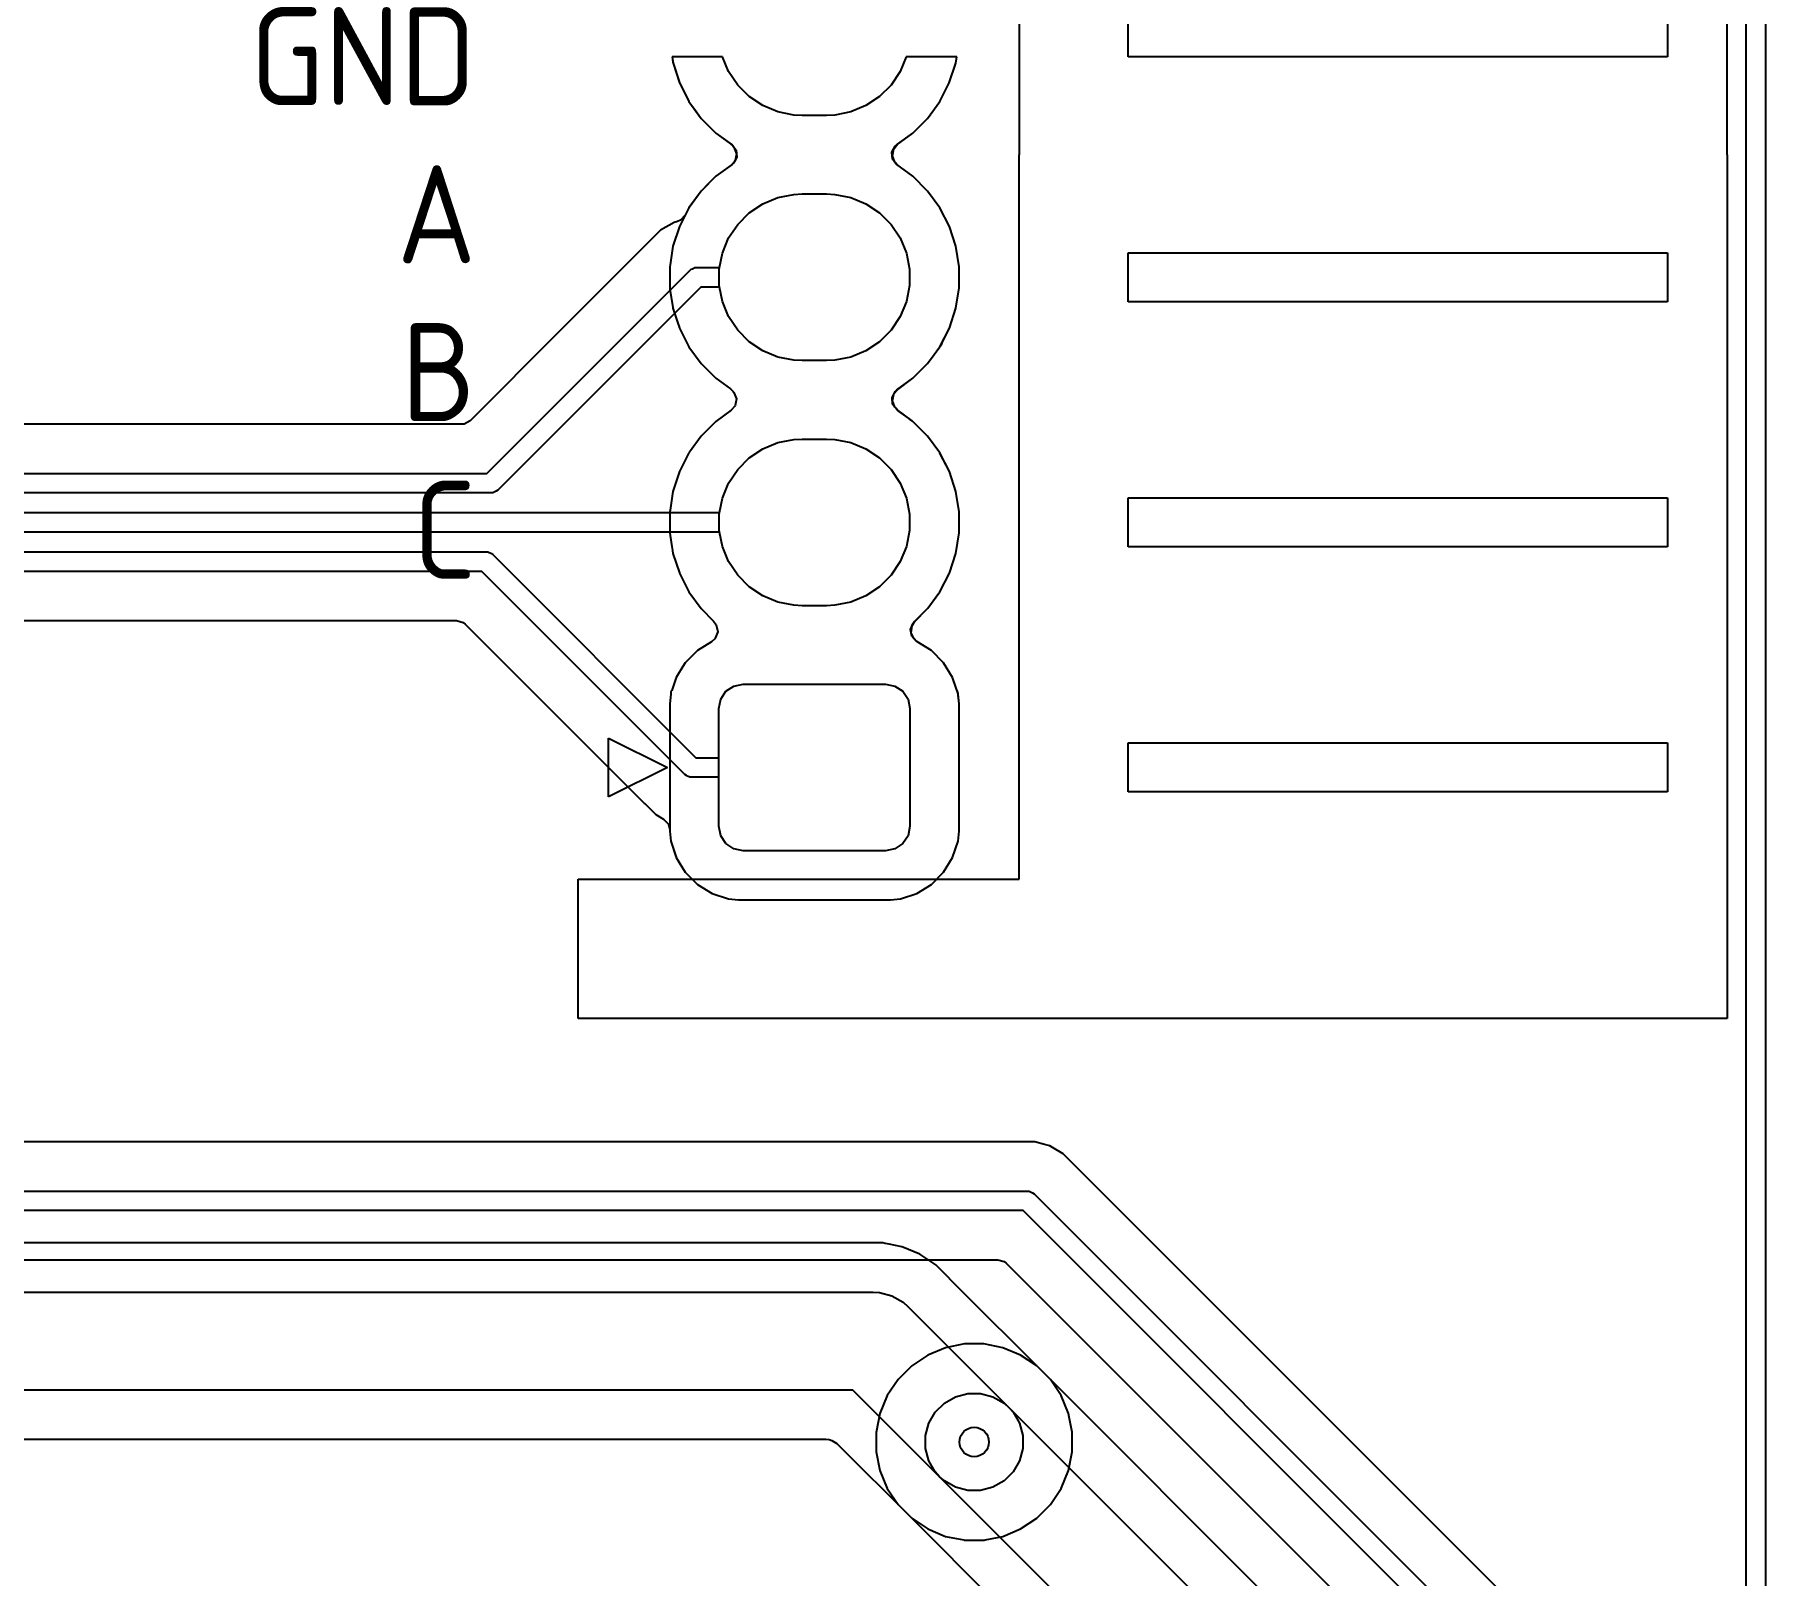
# Model space of a CAD drawing. Header units: millimetres. Extents: x 45 to 545, y -265 to -129.
# Drawn here: x 527.35 to 545, y -156.74 to -141.03 of the extents above; entities that cross this region are included whole.
import ezdxf
from ezdxf.enums import TextEntityAlignment as Align

# ---------------------------------------------------------------- set-up
doc = ezdxf.new("R2010")
doc.units = ezdxf.units.MM
for name, color, linetype, true_color in [('B.Cu', 151, 'CONTINUOUS', 0x6fccdb), ('Edge.Cuts', 111, 'CONTINUOUS', 0x81ffbe), ('F.Cu', 241, 'CONTINUOUS', 0xe27299), ('F.Silkscreen', 254, 'CONTINUOUS', 0xdcc8ff)]:
    doc.layers.add(name, color=color, linetype=linetype, true_color=true_color)
doc.styles.add('KICAD', font='isocp.shx')

msp = doc.modelspace()

# ---------------------------------------------------------------- linework, layer by layer
at = {"layer": 'B.Cu', "linetype": 'CONTINUOUS'}
for p, q in [((544.7995, -132.00348), (544.7995, -159.125)), ((534.362951, -141.25), (533.847769, -141.25)), ((533.847769, -141.25), (533.858242, -141.316126)), ((533.858242, -141.316126), (533.858242, -141.316129)), ((533.858242, -141.316129), (533.923904, -141.518217)), ((534.425367, -141.400687), (534.362951, -141.25)), ((534.517941, -141.539234), (534.425367, -141.400687)), ((536.174633, -141.400687), (536.082059, -141.539234)), ((536.237049, -141.25), (536.174633, -141.400687)), ((536.752231, -141.25), (536.237049, -141.25)), ((536.676095, -141.518217), (536.741757, -141.316129)), ((536.741757, -141.316126), (536.752231, -141.25)), ((536.741757, -141.316129), (536.741757, -141.316126)), ((533.923904, -141.518217), (534.020379, -141.707557)), ((534.635766, -141.657059), (534.517941, -141.539234)), ((536.082059, -141.539234), (535.964234, -141.657059)), ((536.57962, -141.707557), (536.676095, -141.518217)), ((534.020379, -141.707557), (534.145272, -141.879459)), ((534.774313, -141.749633), (534.635766, -141.657059)), ((534.928258, -141.813399), (534.774313, -141.749633)), ((535.825687, -141.749633), (535.671742, -141.813399)), ((535.964234, -141.657059), (535.825687, -141.749633)), ((536.454727, -141.879459), (536.57962, -141.707557)), ((534.145272, -141.879459), (534.145276, -141.879464)), ((534.145276, -141.879464), (534.295535, -142.029723)), ((535.091685, -141.845907), (534.928258, -141.813399)), ((535.175, -141.85), (535.091685, -141.845907)), ((535.425, -141.85), (535.175, -141.85)), ((535.508315, -141.845907), (535.425, -141.85)), ((535.671742, -141.813399), (535.508315, -141.845907)), ((536.304466, -142.029721), (536.454723, -141.879464)), ((536.454723, -141.879464), (536.454727, -141.879459)), ((534.295535, -142.029723), (534.29554, -142.029727)), ((534.29554, -142.029727), (534.460218, -142.149372)), ((536.139781, -142.149371), (536.304466, -142.029721)), ((534.460218, -142.149372), (534.502884, -142.204701)), ((534.508863, -142.274315), (534.476258, -142.33611)), ((534.502884, -142.204701), (534.508863, -142.274315)), ((536.091136, -142.225065), (536.123741, -142.16327)), ((536.097115, -142.294678), (536.091136, -142.225065)), ((536.123741, -142.16327), (536.139781, -142.149371)), ((534.460218, -142.350008), (534.295214, -142.46989)), ((534.476258, -142.33611), (534.460218, -142.350008)), ((536.139781, -142.350008), (536.097115, -142.294678)), ((536.304785, -142.46989), (536.139781, -142.350008)), ((534.14489, -142.620213), (534.019949, -142.792182)), ((534.295209, -142.469894), (534.14489, -142.620213)), ((534.295214, -142.46989), (534.295209, -142.469894)), ((536.30479, -142.469894), (536.304785, -142.46989)), ((536.455109, -142.620213), (536.30479, -142.469894)), ((536.580048, -142.792179), (536.455109, -142.620213)), ((534.019949, -142.792182), (533.981528, -142.867586)), ((534.635766, -142.842941), (534.774313, -142.750367)), ((534.774313, -142.750367), (534.928258, -142.686601)), ((534.928258, -142.686601), (535.091685, -142.654093)), ((535.091685, -142.654093), (535.175, -142.65)), ((535.175, -142.65), (535.425, -142.65)), ((535.425, -142.65), (535.508315, -142.654093)), ((535.508315, -142.654093), (535.671742, -142.686601)), ((535.671742, -142.686601), (535.825687, -142.750367)), ((535.825687, -142.750367), (535.964234, -142.842941)), ((536.580049, -142.792181), (536.580048, -142.792179)), ((536.580051, -142.792184), (536.580049, -142.792181)), ((536.676557, -142.981588), (536.580051, -142.792184)), ((533.868209, -142.940426), (533.73129, -143.019475)), ((533.868217, -142.940422), (533.868209, -142.940426)), ((533.903141, -142.931064), (533.868217, -142.940422)), ((533.933553, -142.918382), (533.903141, -142.931064)), ((533.981528, -142.867586), (533.933553, -142.918382)), ((534.425367, -143.099313), (534.517941, -142.960766)), ((534.517941, -142.960766), (534.635766, -142.842941)), ((535.964234, -142.842941), (536.082059, -142.960766)), ((536.082059, -142.960766), (536.174633, -143.099313)), ((536.742246, -143.183757), (536.676557, -142.981588)), ((533.619478, -143.131286), (532.700265, -144.0505)), ((533.61948, -143.131284), (533.619478, -143.131286)), ((533.667275, -143.083489), (533.61948, -143.131284)), ((533.731282, -143.019481), (533.667275, -143.083489)), ((533.73129, -143.019475), (533.731282, -143.019481)), ((534.361601, -143.253258), (534.425367, -143.099313)), ((536.174633, -143.099313), (536.238399, -143.253258)), ((534.332412, -143.4), (534.361601, -143.253258)), ((536.238399, -143.253258), (536.270907, -143.416685)), ((536.7755, -143.393713), (536.742246, -143.183757)), ((531.958578, -145.5), (534.029289, -143.42929)), ((534.029289, -143.42929), (534.044442, -143.416853)), ((534.044442, -143.416853), (534.055, -143.412479)), ((534.055, -143.412479), (534.080491, -143.401921)), ((534.080491, -143.401921), (534.1, -143.4)), ((534.1, -143.4), (534.332412, -143.4)), ((536.270907, -143.416685), (536.270907, -143.583315)), ((536.7755, -143.606287), (536.7755, -143.393713)), ((534.141421, -143.6), (532.070711, -145.670711)), ((534.332412, -143.6), (534.141421, -143.6)), ((534.361601, -143.746742), (534.332412, -143.6)), ((536.270907, -143.583315), (536.238399, -143.746742)), ((536.742246, -143.816243), (536.7755, -143.606287)), ((534.425367, -143.900687), (534.361601, -143.746742)), ((536.238399, -143.746742), (536.174633, -143.900687)), ((536.676557, -144.018412), (536.742246, -143.816243)), ((532.700265, -144.0505), (531.787584, -144.963181)), ((534.517941, -144.039234), (534.425367, -143.900687)), ((534.635766, -144.157059), (534.517941, -144.039234)), ((536.082059, -144.039234), (535.964234, -144.157059)), ((536.174633, -143.900687), (536.082059, -144.039234)), ((536.580051, -144.207816), (536.676557, -144.018412)), ((534.774313, -144.249633), (534.635766, -144.157059)), ((535.964234, -144.157059), (535.825687, -144.249633)), ((536.455109, -144.379786), (536.580048, -144.20782)), ((536.580047, -144.20782), (536.580051, -144.207816)), ((536.580048, -144.20782), (536.580047, -144.20782)), ((534.928258, -144.313399), (534.774313, -144.249633)), ((535.091685, -144.345907), (534.928258, -144.313399)), ((535.175, -144.35), (535.091685, -144.345907)), ((535.425, -144.35), (535.175, -144.35)), ((535.508315, -144.345907), (535.425, -144.35)), ((535.671742, -144.313399), (535.508315, -144.345907)), ((535.825687, -144.249633), (535.671742, -144.313399)), ((536.304792, -144.530104), (536.455104, -144.379792)), ((536.455104, -144.379792), (536.455106, -144.379788)), ((536.455106, -144.379788), (536.455109, -144.379786)), ((536.140199, -144.649686), (536.304792, -144.530104)), ((536.091561, -144.725376), (536.124166, -144.66358)), ((536.09754, -144.794989), (536.091561, -144.725376)), ((536.124166, -144.66358), (536.140199, -144.649686)), ((536.140204, -144.850316), (536.09754, -144.794989)), ((536.296871, -144.964141), (536.140204, -144.850316)), ((531.699903, -144.9995), (479.700097, -144.9995)), ((531.726261, -144.996666), (531.699903, -144.9995)), ((531.787584, -144.963181), (531.726261, -144.996666)), ((536.304792, -144.969896), (536.296871, -144.964141)), ((536.455109, -145.120213), (536.304792, -144.969896)), ((534.635766, -145.342941), (534.774313, -145.250367)), ((534.774313, -145.250367), (534.928258, -145.186601)), ((534.928258, -145.186601), (535.091685, -145.154093)), ((535.091685, -145.154093), (535.175, -145.15)), ((535.175, -145.15), (535.425, -145.15)), ((535.425, -145.15), (535.508315, -145.154093)), ((535.508315, -145.154093), (535.671742, -145.186601)), ((535.671742, -145.186601), (535.825687, -145.250367)), ((535.825687, -145.250367), (535.964234, -145.342941)), ((536.580048, -145.292179), (536.455109, -145.120213)), ((534.425367, -145.599313), (534.517941, -145.460766)), ((534.517941, -145.460766), (534.635766, -145.342941)), ((535.964234, -145.342941), (536.082059, -145.460766)), ((536.082059, -145.460766), (536.174633, -145.599313)), ((536.580049, -145.292181), (536.580048, -145.292179)), ((536.580051, -145.292184), (536.580049, -145.292181)), ((536.676557, -145.481588), (536.580051, -145.292184)), ((479.441421, -145.5), (531.958578, -145.5)), ((534.361601, -145.753258), (534.425367, -145.599313)), ((536.174633, -145.599313), (536.238399, -145.753258)), ((536.742246, -145.683757), (536.676557, -145.481588)), ((532, -145.7), (479.4, -145.7)), ((532.019509, -145.698079), (532, -145.7)), ((532.055557, -145.683147), (532.019509, -145.698079)), ((532.070711, -145.670711), (532.055557, -145.683147)), ((534.332412, -145.9), (534.361601, -145.753258)), ((536.238399, -145.753258), (536.270907, -145.916685)), ((536.7755, -145.893713), (536.742246, -145.683757)), ((477.62, -145.9), (534.332412, -145.9)), ((536.270907, -145.916685), (536.270907, -146.083315)), ((536.7755, -146.106287), (536.7755, -145.893713)), ((534.332412, -146.1), (477.62, -146.1)), ((534.361601, -146.246742), (534.332412, -146.1)), ((536.270907, -146.083315), (536.238399, -146.246742)), ((536.742246, -146.316243), (536.7755, -146.106287)), ((479.35, -146.3), (531.95, -146.3)), ((531.95, -146.3), (531.969509, -146.301921)), ((531.969509, -146.301921), (532.005557, -146.316853)), ((532.005557, -146.316853), (532.020711, -146.329289)), ((532.020711, -146.329289), (534.091421, -148.4)), ((534.425367, -146.400687), (534.361601, -146.246742)), ((536.238399, -146.246742), (536.174633, -146.400687)), ((536.676557, -146.518412), (536.742246, -146.316243)), ((531.908578, -146.5), (479.391421, -146.5)), ((533.979289, -148.57071), (531.908578, -146.5)), ((534.517941, -146.539234), (534.425367, -146.400687)), ((536.174633, -146.400687), (536.082059, -146.539234)), ((536.580051, -146.707816), (536.676557, -146.518412)), ((534.635766, -146.657059), (534.517941, -146.539234)), ((534.774313, -146.749633), (534.635766, -146.657059)), ((535.964234, -146.657059), (535.825687, -146.749633)), ((536.082059, -146.539234), (535.964234, -146.657059)), ((534.928258, -146.813399), (534.774313, -146.749633)), ((535.091685, -146.845907), (534.928258, -146.813399)), ((535.175, -146.85), (535.091685, -146.845907)), ((535.425, -146.85), (535.175, -146.85)), ((535.508315, -146.845907), (535.425, -146.85)), ((535.671742, -146.813399), (535.508315, -146.845907)), ((535.825687, -146.749633), (535.671742, -146.813399)), ((536.455104, -146.879792), (536.457784, -146.876104)), ((536.457784, -146.876104), (536.580048, -146.70782)), ((536.580047, -146.70782), (536.580051, -146.707816)), ((536.580048, -146.70782), (536.580047, -146.70782)), ((479.650098, -147.0005), (531.649903, -147.0005)), ((531.649903, -147.0005), (531.716942, -147.020185)), ((531.716942, -147.020185), (531.737584, -147.036819)), ((531.737584, -147.036819), (533.565139, -148.864374)), ((536.280931, -147.09091), (536.308775, -147.026828)), ((536.308775, -147.026828), (536.316272, -147.018623)), ((536.316272, -147.018623), (536.455104, -146.879792)), ((536.292154, -147.159873), (536.280931, -147.09091)), ((536.338878, -147.211821), (536.292154, -147.159873)), ((536.344333, -147.215185), (536.338878, -147.211821)), ((536.344334, -147.215186), (536.344333, -147.215185)), ((536.493656, -147.307288), (536.344334, -147.215186)), ((536.617712, -147.431344), (536.493656, -147.307288)), ((536.709814, -147.580666), (536.617712, -147.431344)), ((536.764999, -147.747203), (536.709814, -147.580666)), ((534.34403, -147.804329), (534.398223, -147.723223)), ((534.398223, -147.723223), (534.479329, -147.66903)), ((534.479329, -147.66903), (534.575, -147.65)), ((534.575, -147.65), (536.025, -147.65)), ((536.025, -147.65), (536.120671, -147.66903)), ((536.120671, -147.66903), (536.201777, -147.723223)), ((536.201777, -147.723223), (536.25597, -147.804329)), ((536.775499, -147.849992), (536.764999, -147.747203)), ((534.325, -147.9), (534.34403, -147.804329)), ((534.325, -148.4), (534.325, -147.9)), ((536.25597, -147.804329), (536.275, -147.9)), ((536.275, -147.9), (536.275, -149.1)), ((536.7755, -149.150009), (536.775499, -147.849992)), ((534.091421, -148.4), (534.325, -148.4)), ((533.994442, -148.583147), (533.979289, -148.57071)), ((534.005, -148.58752), (533.994442, -148.583147)), ((534.030491, -148.598079), (534.005, -148.58752)), ((534.05, -148.6), (534.030491, -148.598079)), ((534.325, -148.6), (534.05, -148.6)), ((534.325, -149.1), (534.325, -148.6)), ((533.565139, -148.864374), (533.565149, -148.864385)), ((533.565149, -148.864385), (533.569479, -148.868715)), ((533.569479, -148.868715), (533.56948, -148.868716)), ((533.56948, -148.868716), (533.681284, -148.98052)), ((533.681284, -148.98052), (533.681286, -148.980521)), ((533.681286, -148.980521), (533.681287, -148.980522)), ((533.681287, -148.980522), (533.7625, -149.02741)), ((533.7625, -149.02741), (533.810715, -149.077976)), ((533.810715, -149.077976), (533.8245, -149.13479)), ((533.8245, -149.13479), (533.8245, -149.149997)), ((533.8245, -149.149997), (533.824501, -149.150019)), ((533.824501, -149.150019), (533.835, -149.252796)), ((534.34403, -149.195671), (534.325, -149.1)), ((536.275, -149.1), (536.25597, -149.195671)), ((536.764999, -149.252797), (536.7755, -149.150009)), ((533.835, -149.252796), (533.835001, -149.252799)), ((533.835001, -149.252799), (533.889115, -149.416102)), ((534.398223, -149.276777), (534.34403, -149.195671)), ((534.479329, -149.33097), (534.398223, -149.276777)), ((534.575, -149.35), (534.479329, -149.33097)), ((536.025, -149.35), (534.575, -149.35)), ((536.120671, -149.33097), (536.025, -149.35)), ((536.201777, -149.276777), (536.120671, -149.33097)), ((536.25597, -149.195671), (536.201777, -149.276777)), ((536.709814, -149.419334), (536.764999, -149.252797)), ((533.889115, -149.416102), (533.890186, -149.419334)), ((533.890186, -149.419334), (533.982288, -149.568656)), ((536.617712, -149.568656), (536.709814, -149.419334)), ((533.982288, -149.568656), (534.106344, -149.692712)), ((534.106344, -149.692712), (534.255666, -149.784814)), ((536.344334, -149.784814), (536.493656, -149.692712)), ((536.493656, -149.692712), (536.617712, -149.568656)), ((534.255666, -149.784814), (534.422203, -149.839999)), ((534.422203, -149.839999), (534.524991, -149.8505)), ((534.524991, -149.8505), (536.075008, -149.850499)), ((536.075008, -149.850499), (536.177797, -149.839999)), ((536.177797, -149.839999), (536.344334, -149.784814)), ((537.383331, -152.3195), (498.240097, -152.3195)), ((537.383347, -152.319499), (537.383331, -152.3195)), ((537.390943, -152.319499), (537.383347, -152.319499)), ((537.549057, -152.319499), (537.390943, -152.319499)), ((537.645881, -152.345443), (537.549057, -152.319499)), ((537.701783, -152.360422), (537.645881, -152.345443)), ((537.729572, -152.376466), (537.701783, -152.360422)), ((537.838709, -152.439475), (537.729572, -152.376465)), ((537.729572, -152.376465), (537.729572, -152.376466)), ((537.838717, -152.439481), (537.838709, -152.439475)), ((537.957588, -152.558352), (537.838717, -152.439481)), ((537.95759, -152.558355), (537.957588, -152.558352)), ((543.750518, -158.351282), (537.95759, -152.558355)), ((497.981422, -152.82), (537.47, -152.82)), ((537.47, -152.82), (537.489509, -152.821921)), ((537.489509, -152.821921), (537.525557, -152.836853)), ((537.525557, -152.836853), (537.540711, -152.849289)), ((537.540711, -152.849289), (543.340711, -158.64929)), ((537.428578, -153.02), (497.94, -153.02)), ((543.17, -158.761421), (537.428578, -153.02)), ((497.860943, -153.5205), (537.169903, -153.5205)), ((537.169903, -153.5205), (537.236942, -153.540185)), ((537.236942, -153.540185), (537.257584, -153.556819)), ((537.257584, -153.556819), (542.633181, -158.932416)), ((536.638163, -154.417949), (536.456089, -154.493367)), ((536.638171, -154.417947), (536.638163, -154.417949)), ((536.831457, -154.3795), (536.638171, -154.417947)), ((536.83146, -154.3795), (536.831457, -154.3795)), ((537.02854, -154.3795), (536.83146, -154.3795)), ((537.028543, -154.3795), (537.02854, -154.3795)), ((537.221828, -154.417947), (537.028543, -154.3795)), ((537.221836, -154.417949), (537.221828, -154.417947)), ((537.40391, -154.493367), (537.221836, -154.417949)), ((536.292215, -154.602863), (536.152863, -154.742215)), ((536.292219, -154.60286), (536.292215, -154.602863)), ((536.456079, -154.493372), (536.292219, -154.60286)), ((536.456089, -154.493367), (536.456079, -154.493372)), ((537.40392, -154.493372), (537.40391, -154.493367)), ((537.56778, -154.60286), (537.40392, -154.493372)), ((537.567784, -154.602863), (537.56778, -154.60286)), ((542.053601, -159.088681), (537.567784, -154.602863)), ((536.15286, -154.742219), (536.043372, -154.906079)), ((536.152863, -154.742215), (536.15286, -154.742219)), ((536.043367, -154.906089), (535.967949, -155.088163)), ((536.043372, -154.906079), (536.043367, -154.906089)), ((536.533324, -155.07562), (536.62562, -154.983324)), ((536.62562, -154.983324), (536.738658, -154.91806)), ((536.738658, -154.91806), (536.864737, -154.884277)), ((536.864737, -154.884277), (536.995263, -154.884277)), ((536.995263, -154.884277), (537.121342, -154.91806)), ((537.121342, -154.91806), (537.23438, -154.983324)), ((537.23438, -154.983324), (537.283553, -155.026447)), ((535.967947, -155.088171), (535.9295, -155.281455)), ((535.967949, -155.088163), (535.967947, -155.088171)), ((536.46806, -155.188658), (536.533324, -155.07562)), ((537.283553, -155.026447), (541.913554, -159.656447)), ((535.9295, -155.281455), (535.9295, -155.478544)), ((536.434277, -155.314737), (536.46806, -155.188658)), ((536.434277, -155.445263), (536.434277, -155.314737)), ((535.9295, -155.478544), (535.967947, -155.671828)), ((536.46806, -155.571342), (536.434277, -155.445263)), ((535.967947, -155.671828), (535.967949, -155.671836)), ((535.967949, -155.671836), (536.043367, -155.85391)), ((536.533324, -155.68438), (536.46806, -155.571342)), ((536.576447, -155.733553), (536.533324, -155.68438)), ((536.043367, -155.85391), (536.043372, -155.85392)), ((536.043372, -155.85392), (536.15286, -156.01778)), ((541.06, -160.217106), (536.576447, -155.733553)), ((536.15286, -156.01778), (536.152863, -156.017784)), ((536.152863, -156.017784), (539.048399, -158.913319))]:
    msp.add_line(p, q, dxfattribs=at)
at = {"layer": 'B.Cu'}
msp.add_circle((536.93, -155.38), 0.15, dxfattribs=at)
at = {"layer": 'Edge.Cuts', "linetype": 'CONTINUOUS'}
msp.add_line((545, -132), (545, -260.475), dxfattribs=at)
at = {"layer": 'F.Cu', "linetype": 'CONTINUOUS'}
for p, q in [((544.7995, -132.005208), (544.7995, -159.001)), ((533.847769, -141.25), (533.856197, -141.303217)), ((534.362951, -141.25), (533.847769, -141.25)), ((533.856197, -141.303217), (533.856715, -141.306483)), ((533.856715, -141.306483), (533.856716, -141.306492)), ((533.856716, -141.306492), (533.858242, -141.316132)), ((533.858242, -141.316132), (533.919049, -141.503274)), ((534.425367, -141.400687), (534.362951, -141.25)), ((534.517941, -141.539234), (534.425367, -141.400687)), ((536.174633, -141.400687), (536.082059, -141.539234)), ((536.237049, -141.25), (536.174633, -141.400687)), ((536.75223, -141.25), (536.237049, -141.25)), ((536.676095, -141.518217), (536.741757, -141.316129)), ((536.741757, -141.316126), (536.752231, -141.25)), ((536.741757, -141.316129), (536.741757, -141.316126)), ((536.752231, -141.25), (536.75223, -141.25)), ((533.919049, -141.503274), (533.923904, -141.518217)), ((533.923904, -141.518217), (534.017661, -141.702222)), ((534.635766, -141.657059), (534.517941, -141.539234)), ((536.082059, -141.539234), (535.964234, -141.657059)), ((536.57962, -141.707557), (536.676095, -141.518217)), ((534.017661, -141.702222), (534.020381, -141.70756)), ((534.020381, -141.70756), (534.097539, -141.81376)), ((534.774313, -141.749633), (534.635766, -141.657059)), ((534.928258, -141.813399), (534.774313, -141.749633)), ((535.825687, -141.749633), (535.671742, -141.813399)), ((535.964234, -141.657059), (535.825687, -141.749633)), ((536.454727, -141.879459), (536.57962, -141.707557)), ((534.097539, -141.81376), (534.145272, -141.879459)), ((534.145272, -141.879459), (534.145276, -141.879464)), ((534.145276, -141.879464), (534.145281, -141.87947)), ((534.145281, -141.87947), (534.295526, -142.029715)), ((535.091685, -141.845907), (534.928258, -141.813399)), ((535.175, -141.85), (535.091685, -141.845907)), ((535.425, -141.85), (535.175, -141.85)), ((535.508315, -141.845907), (535.425, -141.85)), ((535.671742, -141.813399), (535.508315, -141.845907)), ((536.304466, -142.029721), (536.454723, -141.879464)), ((536.454723, -141.879464), (536.454727, -141.879459)), ((534.295526, -142.029715), (534.295536, -142.029724)), ((534.295536, -142.029724), (534.295538, -142.029726)), ((534.295538, -142.029726), (534.295545, -142.029731)), ((534.295545, -142.029731), (534.445794, -142.138893)), ((536.14899, -142.14268), (536.304466, -142.029721)), ((534.445794, -142.138893), (534.4711, -142.163484)), ((534.4711, -142.163484), (534.479575, -142.174475)), ((534.479575, -142.174475), (534.504928, -142.23958)), ((534.504928, -142.23958), (534.491058, -142.308059)), ((536.09507, -142.259789), (536.108943, -142.191317)), ((536.120419, -142.324898), (536.09507, -142.259789)), ((536.108943, -142.191317), (536.112204, -142.185136)), ((536.112204, -142.185136), (536.14899, -142.14268)), ((534.451009, -142.356698), (534.295209, -142.469893)), ((534.487792, -142.314249), (534.451009, -142.356698)), ((534.491053, -142.308069), (534.487792, -142.314249)), ((534.491058, -142.308059), (534.491053, -142.308069)), ((536.128895, -142.33589), (536.120419, -142.324898)), ((536.154206, -142.360488), (536.128895, -142.33589)), ((536.304779, -142.469885), (536.154206, -142.360488)), ((534.14489, -142.620213), (534.025684, -142.784289)), ((534.217918, -142.547185), (534.14489, -142.620213)), ((534.295209, -142.469893), (534.217918, -142.547185)), ((536.304786, -142.46989), (536.304779, -142.469885)), ((536.304788, -142.469892), (536.304786, -142.46989)), ((536.30479, -142.469894), (536.304788, -142.469892)), ((536.455109, -142.620213), (536.30479, -142.469894)), ((536.455111, -142.620216), (536.455109, -142.620213)), ((536.455112, -142.620217), (536.455111, -142.620216)), ((536.580052, -142.792183), (536.455112, -142.620217)), ((534.019949, -142.792182), (533.923445, -142.98158)), ((534.025684, -142.784289), (534.019949, -142.792182)), ((534.635766, -142.842941), (534.774313, -142.750367)), ((534.774313, -142.750367), (534.928258, -142.686601)), ((534.928258, -142.686601), (535.091685, -142.654093)), ((535.091685, -142.654093), (535.175, -142.65)), ((535.175, -142.65), (535.425, -142.65)), ((535.425, -142.65), (535.508315, -142.654093)), ((535.508315, -142.654093), (535.671742, -142.686601)), ((535.671742, -142.686601), (535.825687, -142.750367)), ((535.825687, -142.750367), (535.964234, -142.842941)), ((536.580197, -142.792471), (536.580052, -142.792183)), ((536.676557, -142.981588), (536.580197, -142.792471)), ((533.923445, -142.98158), (533.857753, -143.183759)), ((534.425367, -143.099313), (534.517941, -142.960766)), ((534.517941, -142.960766), (534.635766, -142.842941)), ((535.964234, -142.842941), (536.082059, -142.960766)), ((536.082059, -142.960766), (536.174633, -143.099313)), ((536.742246, -143.183757), (536.676557, -142.981588)), ((534.361601, -143.253258), (534.425367, -143.099313)), ((536.174633, -143.099313), (536.238399, -143.253258)), ((533.857753, -143.183759), (533.827709, -143.373452)), ((534.329093, -143.416685), (534.361601, -143.253258)), ((536.238399, -143.253258), (536.270907, -143.416685)), ((536.7755, -143.393713), (536.742246, -143.183757)), ((533.827709, -143.373452), (533.8245, -143.393712)), ((533.8245, -143.393712), (533.8245, -143.606288)), ((534.329093, -143.583315), (534.329093, -143.416685)), ((536.270907, -143.416685), (536.270907, -143.583315)), ((536.7755, -143.606287), (536.7755, -143.393713)), ((533.8245, -143.606288), (533.8267, -143.620184)), ((533.8267, -143.620184), (533.856695, -143.809568)), ((534.361601, -143.746742), (534.329093, -143.583315)), ((536.270907, -143.583315), (536.238399, -143.746742)), ((536.742246, -143.816243), (536.7755, -143.606287)), ((533.856695, -143.809568), (533.856696, -143.809568)), ((533.856696, -143.809568), (533.857753, -143.816242)), ((533.857753, -143.816242), (533.857754, -143.816244)), ((533.857754, -143.816244), (533.91038, -143.978211)), ((534.425367, -143.900687), (534.361601, -143.746742)), ((536.238399, -143.746742), (536.174633, -143.900687)), ((536.676557, -144.018412), (536.742246, -143.816243)), ((533.91038, -143.978211), (533.916436, -143.996848)), ((533.916436, -143.996848), (533.923444, -144.018414)), ((533.923444, -144.018414), (534.019951, -144.20782)), ((534.517941, -144.039234), (534.425367, -143.900687)), ((534.635766, -144.157059), (534.517941, -144.039234)), ((536.082059, -144.039234), (535.964234, -144.157059)), ((536.174633, -143.900687), (536.082059, -144.039234)), ((536.60873, -144.151529), (536.676557, -144.018412)), ((534.019951, -144.20782), (534.14489, -144.379786)), ((534.774313, -144.249633), (534.635766, -144.157059)), ((535.964234, -144.157059), (535.825687, -144.249633)), ((536.521505, -144.288399), (536.57744, -144.211411)), ((536.57744, -144.211411), (536.585783, -144.199926)), ((536.585783, -144.199926), (536.585787, -144.199921)), ((536.585787, -144.199921), (536.600445, -144.179744)), ((536.600445, -144.179744), (536.60873, -144.151529)), ((534.14489, -144.379786), (534.295209, -144.530105)), ((534.928258, -144.313399), (534.774313, -144.249633)), ((535.091685, -144.345907), (534.928258, -144.313399)), ((535.175, -144.35), (535.091685, -144.345907)), ((535.425, -144.35), (535.175, -144.35)), ((535.508315, -144.345907), (535.425, -144.35)), ((535.671742, -144.313399), (535.508315, -144.345907)), ((535.825687, -144.249633), (535.671742, -144.313399)), ((536.304792, -144.530104), (536.454344, -144.380551)), ((536.454344, -144.380551), (536.455066, -144.379843)), ((536.455066, -144.379843), (536.455107, -144.379786)), ((536.455107, -144.379786), (536.455109, -144.379786)), ((536.455109, -144.379786), (536.521505, -144.288399)), ((534.295209, -144.530105), (534.295214, -144.530109)), ((534.295214, -144.530109), (534.44537, -144.639203)), ((536.149414, -144.64299), (536.304792, -144.530104)), ((534.44537, -144.639203), (534.470676, -144.663795)), ((534.470676, -144.663795), (534.479153, -144.674788)), ((534.479153, -144.674788), (534.504504, -144.739896)), ((534.504504, -144.739896), (534.490631, -144.808372)), ((536.095494, -144.7601), (536.109368, -144.691626)), ((536.120842, -144.825208), (536.095494, -144.7601)), ((536.109368, -144.691626), (536.112636, -144.685433)), ((536.112636, -144.685433), (536.149414, -144.64299)), ((534.450584, -144.857007), (534.295233, -144.969875)), ((534.487371, -144.814551), (534.450584, -144.857007)), ((534.490631, -144.808372), (534.487371, -144.814551)), ((536.123654, -144.828855), (536.120842, -144.825208)), ((536.129316, -144.836197), (536.123654, -144.828855)), ((536.154626, -144.860794), (536.129316, -144.836197)), ((536.260841, -144.937964), (536.154626, -144.860794)), ((534.216376, -145.048727), (534.14489, -145.120213)), ((534.295209, -144.969893), (534.216376, -145.048727)), ((534.295233, -144.969875), (534.295209, -144.969893)), ((536.28103, -144.952632), (536.260841, -144.937964)), ((536.304788, -144.969893), (536.28103, -144.952632)), ((536.30479, -144.969894), (536.304788, -144.969893)), ((536.455112, -145.120216), (536.30479, -144.969894)), ((534.0252, -145.284955), (534.019949, -145.292182)), ((534.14489, -145.120213), (534.0252, -145.284955)), ((534.635766, -145.342941), (534.774313, -145.250367)), ((534.774313, -145.250367), (534.928258, -145.186601)), ((534.928258, -145.186601), (535.091685, -145.154093)), ((535.091685, -145.154093), (535.175, -145.15)), ((535.175, -145.15), (535.425, -145.15)), ((535.425, -145.15), (535.508315, -145.154093)), ((535.508315, -145.154093), (535.671742, -145.186601)), ((535.671742, -145.186601), (535.825687, -145.250367)), ((535.825687, -145.250367), (535.964234, -145.342941)), ((536.580052, -145.292183), (536.455112, -145.120216)), ((534.019949, -145.292182), (533.923445, -145.48158)), ((534.425367, -145.599313), (534.517941, -145.460766)), ((534.517941, -145.460766), (534.635766, -145.342941)), ((535.964234, -145.342941), (536.082059, -145.460766)), ((536.082059, -145.460766), (536.174633, -145.599313)), ((536.580197, -145.292471), (536.580052, -145.292183)), ((536.676557, -145.481588), (536.580197, -145.292471)), ((533.923445, -145.48158), (533.857753, -145.683759)), ((534.361601, -145.753258), (534.425367, -145.599313)), ((536.174633, -145.599313), (536.238399, -145.753258)), ((536.742246, -145.683757), (536.676557, -145.481588)), ((533.857753, -145.683759), (533.827464, -145.874999)), ((534.329093, -145.916685), (534.361601, -145.753258)), ((536.238399, -145.753258), (536.270907, -145.916685)), ((536.7755, -145.893713), (536.742246, -145.683757)), ((533.827464, -145.874999), (533.8245, -145.893712)), ((533.8245, -145.893712), (533.8245, -146.106285)), ((534.329093, -146.083315), (534.329093, -145.916685)), ((536.270907, -145.916685), (536.270907, -146.083315)), ((536.7755, -146.106287), (536.7755, -145.893713)), ((533.8245, -146.106285), (533.828672, -146.132626)), ((533.828672, -146.132626), (533.828672, -146.132628)), ((533.828672, -146.132628), (533.846653, -146.246158)), ((534.361601, -146.246742), (534.329093, -146.083315)), ((536.270907, -146.083315), (536.238399, -146.246742)), ((536.742246, -146.316243), (536.7755, -146.106287)), ((533.846653, -146.246158), (533.853118, -146.286978)), ((533.853118, -146.286978), (533.857754, -146.316243)), ((533.857754, -146.316243), (533.922492, -146.515486)), ((534.425367, -146.400687), (534.361601, -146.246742)), ((536.238399, -146.246742), (536.174633, -146.400687)), ((536.676557, -146.518412), (536.742246, -146.316243)), ((533.922492, -146.515486), (533.923444, -146.518414)), ((533.923444, -146.518414), (534.019951, -146.70782)), ((534.517941, -146.539234), (534.425367, -146.400687)), ((536.174633, -146.400687), (536.082059, -146.539234)), ((536.580051, -146.707816), (536.676557, -146.518412)), ((534.635766, -146.657059), (534.517941, -146.539234)), ((534.774313, -146.749633), (534.635766, -146.657059)), ((535.964234, -146.657059), (535.825687, -146.749633)), ((536.082059, -146.539234), (535.964234, -146.657059)), ((534.019951, -146.70782), (534.14489, -146.879786)), ((534.928258, -146.813399), (534.774313, -146.749633)), ((535.091685, -146.845907), (534.928258, -146.813399)), ((535.175, -146.85), (535.091685, -146.845907)), ((535.425, -146.85), (535.175, -146.85)), ((535.508315, -146.845907), (535.425, -146.85)), ((535.671742, -146.813399), (535.508315, -146.845907)), ((535.825687, -146.749633), (535.671742, -146.813399)), ((536.455104, -146.879792), (536.457784, -146.876104)), ((536.457784, -146.876104), (536.457787, -146.8761)), ((536.457787, -146.8761), (536.567464, -146.725141)), ((536.567464, -146.725141), (536.56892, -146.723137)), ((536.56892, -146.723137), (536.580051, -146.707816)), ((534.14489, -146.879786), (534.144892, -146.879788)), ((534.144892, -146.879788), (534.271097, -147.005993)), ((534.271097, -147.005993), (534.292248, -147.034246)), ((534.292248, -147.034246), (534.2989, -147.046428)), ((534.2989, -147.046428), (534.313752, -147.114701)), ((536.296136, -147.055915), (536.299933, -147.047177)), ((536.299933, -147.047177), (536.325974, -147.00892)), ((536.325974, -147.00892), (536.455104, -146.879792)), ((534.249463, -147.21901), (534.106345, -147.307286)), ((534.283629, -147.187789), (534.249463, -147.21901)), ((534.289331, -147.180173), (534.283629, -147.187789)), ((534.289336, -147.180166), (534.289331, -147.180173)), ((534.313752, -147.114701), (534.289336, -147.180166)), ((536.287477, -147.125242), (536.296136, -147.055915)), ((536.317673, -147.188245), (536.287477, -147.125242)), ((536.326959, -147.198569), (536.317673, -147.188245)), ((536.354052, -147.22118), (536.326959, -147.198569)), ((536.354321, -147.221346), (536.354052, -147.22118)), ((536.493656, -147.307288), (536.354321, -147.221346)), ((534.106341, -147.307289), (533.98229, -147.43134)), ((534.106345, -147.307286), (534.106341, -147.307289)), ((536.617712, -147.431344), (536.493656, -147.307288)), ((533.890173, -147.580699), (533.882406, -147.604141)), ((533.890185, -147.580667), (533.890173, -147.580699)), ((533.899554, -147.565478), (533.890185, -147.580667)), ((533.95851, -147.469894), (533.899554, -147.565478)), ((533.98229, -147.43134), (533.95851, -147.469894)), ((536.709814, -147.580666), (536.617712, -147.431344)), ((536.750093, -147.702219), (536.709814, -147.580666)), ((533.834359, -147.753476), (533.8245, -147.849973)), ((533.834542, -147.749881), (533.834359, -147.753476)), ((533.835365, -147.74363), (533.834542, -147.749881)), ((533.836852, -147.729067), (533.835365, -147.74363)), ((533.845299, -147.716123), (533.836852, -147.729067)), ((533.879687, -147.612348), (533.845299, -147.716123)), ((533.882406, -147.604143), (533.879687, -147.612348)), ((533.882406, -147.604141), (533.882406, -147.604143)), ((534.34403, -147.804329), (534.398223, -147.723223)), ((534.398223, -147.723223), (534.479329, -147.66903)), ((534.479329, -147.66903), (534.575, -147.65)), ((534.575, -147.65), (536.025, -147.65)), ((536.025, -147.65), (536.120671, -147.66903)), ((536.120671, -147.66903), (536.201777, -147.723223)), ((536.201777, -147.723223), (536.25597, -147.804329)), ((536.758008, -147.726105), (536.750093, -147.702219)), ((536.764929, -147.746991), (536.758008, -147.726105)), ((536.764998, -147.747198), (536.764929, -147.746991)), ((536.764998, -147.747199), (536.764998, -147.747198)), ((536.764998, -147.7472), (536.764998, -147.747199)), ((536.764999, -147.747203), (536.764998, -147.7472)), ((536.76648, -147.761706), (536.764999, -147.747203)), ((533.8245, -147.849973), (533.8245, -147.849982)), ((533.8245, -147.849982), (533.8245, -147.849983)), ((533.8245, -147.849983), (533.8245, -149.150001)), ((534.325, -147.9), (534.34403, -147.804329)), ((534.325, -149.1), (534.325, -147.9)), ((536.25597, -147.804329), (536.275, -147.9)), ((536.275, -147.9), (536.275, -149.1)), ((536.775499, -147.849992), (536.76648, -147.761706)), ((536.7755, -149.150009), (536.775499, -147.849992)), ((533.8245, -149.150001), (533.824501, -149.150018)), ((533.824501, -149.150018), (533.835, -149.252795)), ((534.34403, -149.195671), (534.325, -149.1)), ((536.275, -149.1), (536.25597, -149.195671)), ((536.764999, -149.252797), (536.7755, -149.150009)), ((533.835, -149.252795), (533.835, -149.252796)), ((533.835, -149.252796), (533.835003, -149.252804)), ((533.835003, -149.252804), (533.83507, -149.253007)), ((533.83507, -149.253007), (533.890182, -149.419322)), ((534.398223, -149.276777), (534.34403, -149.195671)), ((534.479329, -149.33097), (534.398223, -149.276777)), ((534.575, -149.35), (534.479329, -149.33097)), ((536.025, -149.35), (534.575, -149.35)), ((536.120671, -149.33097), (536.025, -149.35)), ((536.201777, -149.276777), (536.120671, -149.33097)), ((536.25597, -149.195671), (536.201777, -149.276777)), ((536.709814, -149.419334), (536.764999, -149.252797)), ((533.890182, -149.419322), (533.890185, -149.419333)), ((533.890185, -149.419333), (533.890186, -149.419334)), ((533.890186, -149.419334), (533.890187, -149.419336)), ((533.890187, -149.419336), (533.920643, -149.468713)), ((533.920643, -149.468713), (533.982288, -149.568656)), ((536.617712, -149.568656), (536.709814, -149.419334)), ((533.982288, -149.568656), (534.106344, -149.692712)), ((534.106344, -149.692712), (534.255666, -149.784814)), ((536.344334, -149.784814), (536.493656, -149.692712)), ((536.493656, -149.692712), (536.617712, -149.568656)), ((534.255666, -149.784814), (534.422203, -149.839999)), ((534.422203, -149.839999), (534.524991, -149.8505)), ((534.524991, -149.8505), (536.075008, -149.850499)), ((536.075008, -149.850499), (536.177797, -149.839999)), ((536.177797, -149.839999), (536.344334, -149.784814)), ((535.998541, -153.3495), (490.31733, -153.3495)), ((535.998542, -153.3495), (535.998541, -153.3495)), ((536.021157, -153.353998), (535.998542, -153.3495)), ((536.061809, -153.362084), (536.021157, -153.353997)), ((536.021157, -153.353997), (536.021157, -153.353998)), ((536.061813, -153.362085), (536.061809, -153.362084)), ((536.191802, -153.387941), (536.061813, -153.362085)), ((536.191821, -153.387945), (536.191802, -153.387941)), ((536.191828, -153.387947), (536.191821, -153.387945)), ((536.191836, -153.387949), (536.191828, -153.387947)), ((536.191839, -153.38795), (536.191836, -153.387949)), ((536.191848, -153.387953), (536.191839, -153.38795)), ((536.203718, -153.39287), (536.191848, -153.387953)), ((536.3739, -153.46336), (536.203718, -153.39287)), ((536.373907, -153.463364), (536.3739, -153.46336)), ((536.37392, -153.463371), (536.373907, -153.463364)), ((536.373925, -153.463374), (536.37392, -153.463371)), ((536.373926, -153.463375), (536.373925, -153.463374)), ((536.537783, -153.572861), (536.373926, -153.463375)), ((536.537784, -153.572862), (536.537783, -153.572861)), ((536.537785, -153.572863), (536.537784, -153.572862)), ((536.681459, -153.716537), (536.537785, -153.572863)), ((536.681468, -153.716547), (536.681459, -153.716537)), ((536.682501, -153.71758), (536.681468, -153.716547)), ((536.682543, -153.717623), (536.682501, -153.71758)), ((537.707132, -154.74221), (536.682543, -153.717623)), ((489.947107, -153.85), (535.9, -153.85)), ((535.9, -153.85), (535.965248, -153.854277)), ((535.965248, -153.854277), (535.965263, -153.854277)), ((535.965263, -153.854277), (536.091342, -153.88806)), ((536.091342, -153.88806), (536.204381, -153.953323)), ((536.204381, -153.953323), (536.204396, -153.953338)), ((536.204396, -153.953338), (536.253553, -153.996447)), ((536.253553, -153.996447), (537.283553, -155.026447)), ((537.707133, -154.742212), (537.707132, -154.74221)), ((537.707136, -154.742215), (537.707133, -154.742212)), ((537.707139, -154.742219), (537.707136, -154.742215)), ((537.816627, -154.906079), (537.707139, -154.742219)), ((535.692894, -154.85), (489.74, -154.85)), ((536.576447, -155.733553), (535.692894, -154.85)), ((537.816629, -154.906083), (537.816627, -154.906079)), ((537.816631, -154.906086), (537.816629, -154.906083)), ((537.892051, -155.088164), (537.816631, -154.906086)), ((537.283553, -155.026447), (537.326676, -155.07562)), ((537.326676, -155.07562), (537.39194, -155.188658)), ((537.892051, -155.088168), (537.892051, -155.088164)), ((537.892052, -155.088169), (537.892051, -155.088168)), ((537.899803, -155.127134), (537.892052, -155.088169)), ((537.899803, -155.127137), (537.899803, -155.127134)), ((537.930064, -155.279268), (537.899803, -155.127137)), ((489.838541, -155.3505), (535.416388, -155.3505)), ((535.416388, -155.3505), (535.45132, -155.355521)), ((537.39194, -155.188658), (537.425723, -155.314737)), ((537.425723, -155.314737), (537.425723, -155.445263)), ((537.9305, -155.281273), (537.930064, -155.279268)), ((537.9305, -155.281457), (537.9305, -155.281273)), ((537.9305, -155.28146), (537.9305, -155.281457)), ((537.9305, -155.47854), (537.9305, -155.28146)), ((535.45132, -155.355521), (535.476564, -155.362934)), ((535.476564, -155.362934), (535.52931, -155.39423)), ((535.52931, -155.39423), (536.29221, -156.157132)), ((537.425723, -155.445263), (537.39194, -155.571342)), ((537.892051, -155.671836), (537.9305, -155.47854)), ((537.326676, -155.68438), (537.23438, -155.776676)), ((537.39194, -155.571342), (537.326676, -155.68438)), ((537.816631, -155.853914), (537.892051, -155.671836)), ((536.62562, -155.776676), (536.576447, -155.733553)), ((536.738658, -155.84194), (536.62562, -155.776676)), ((536.864737, -155.875723), (536.738658, -155.84194)), ((536.995263, -155.875723), (536.864737, -155.875723)), ((537.121342, -155.84194), (536.995263, -155.875723)), ((537.23438, -155.776676), (537.121342, -155.84194)), ((537.707139, -156.017781), (537.816631, -155.853914)), ((537.567781, -156.157139), (537.707139, -156.017781)), ((536.29221, -156.157132), (536.292212, -156.157133)), ((536.292212, -156.157133), (536.292215, -156.157136)), ((536.292215, -156.157136), (536.292219, -156.157139)), ((536.292219, -156.157139), (536.456079, -156.266627)), ((537.403914, -156.266631), (537.567781, -156.157139)), ((536.456079, -156.266627), (536.456082, -156.266629)), ((536.456082, -156.266629), (536.456084, -156.26663)), ((536.456084, -156.26663), (536.456086, -156.266631)), ((536.456086, -156.266631), (536.638164, -156.342051)), ((536.638164, -156.342051), (536.823815, -156.378979)), ((536.823815, -156.378979), (536.826549, -156.379703)), ((536.826549, -156.379703), (536.831457, -156.3805)), ((536.831457, -156.3805), (537.028542, -156.3805)), ((537.028542, -156.3805), (537.032662, -156.3805)), ((537.032662, -156.3805), (537.040512, -156.378118)), ((537.040512, -156.378118), (537.221836, -156.342051)), ((537.221836, -156.342051), (537.403914, -156.266631))]:
    msp.add_line(p, q, dxfattribs=at)
at = {"layer": 'F.Cu'}
msp.add_circle((536.93, -155.38), 0.15, dxfattribs=at)
at = {"layer": 'F.Silkscreen', "linetype": 'CONTINUOUS'}
for p, q in [((544.61, -142.25), (544.61, -133.44)), ((537.39, -134.86), (537.39, -142.25)), ((538.5, -141.25), (538.5, -140.75)), ((544, -140.75), (544, -141.25)), ((544, -141.25), (538.5, -141.25)), ((537.39, -149.64), (537.39, -142.25)), ((544.61, -142.25), (544.61, -151.06)), ((538.5, -143.25), (544, -143.25)), ((538.5, -143.75), (538.5, -143.25)), ((544, -143.25), (544, -143.75)), ((544, -143.75), (538.5, -143.75)), ((538.5, -145.75), (544, -145.75)), ((538.5, -146.25), (538.5, -145.75)), ((544, -145.75), (544, -146.25)), ((544, -146.25), (538.5, -146.25)), ((533.2, -148.2), (533.8, -148.5)), ((533.2, -148.8), (533.2, -148.2)), ((538.5, -148.25), (544, -148.25)), ((538.5, -148.75), (538.5, -148.25)), ((544, -148.25), (544, -148.75)), ((533.8, -148.5), (533.2, -148.8)), ((544, -148.75), (538.5, -148.75)), ((532.89, -149.64), (537.39, -149.64)), ((532.89, -151.06), (532.89, -149.64)), ((544.61, -151.06), (532.89, -151.06))]:
    msp.add_line(p, q, dxfattribs=at)

# ---------------------------------------------------------------- texts
at = {"layer": 'F.Silkscreen', "style": 'KICAD'}
for s, p in [('GND', (531.85, -142.046778)), ('A', (531.85, -143.656722)), ('B', (531.85, -145.266666)), ('C', (531.85, -146.87661))]:
    msp.add_text(s, height=1, dxfattribs=at).set_placement(p, align=Align.BOTTOM_RIGHT)

doc.saveas('drawing.dxf')
